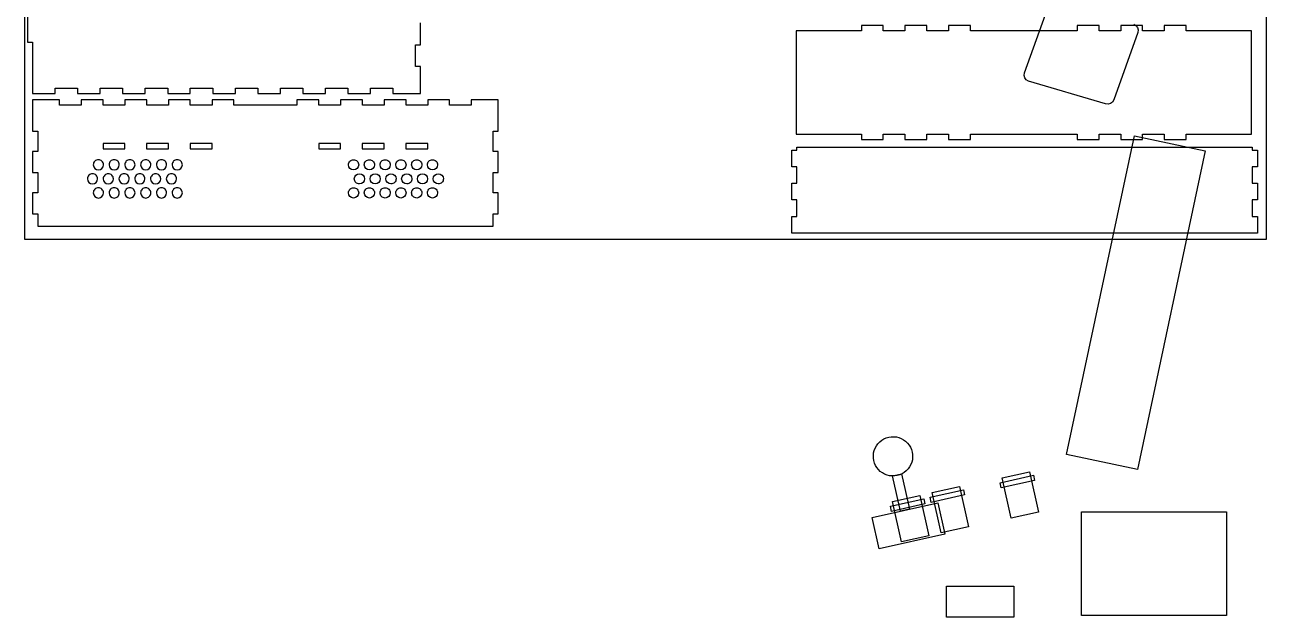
# Model space of a CAD drawing. Extents: x 10 to 3877, y -272 to 1728.
# Drawn here: x 10 to 1210, y -272 to 301 of the extents above; entities that cross this region are included whole.
import ezdxf

# ---------------------------------------------------------------- set-up
doc = ezdxf.new("R2010")
doc.units = 0
doc.layers.add('Calque_1', color=7, linetype='CONTINUOUS')

msp = doc.modelspace()

# ---------------------------------------------------------------- linework, layer by layer
at = {"layer": 'Calque_1', "color": 3}
for p, q in [((10.250001, 93.030108), (10.250001, 692.530124)), ((1209.750017, 692.530124), (1209.750017, 93.030108)), ((1209.750017, 93.030108), (10.250001, 93.030108))]:
    msp.add_line(p, q, dxfattribs=at)
at = {"layer": 'Calque_1', "color": 7}
for p, q in [((12.747639, 328.226198), (12.747639, 283.670674)), ((976.305027, 254.148122), (1002.16225, 327.055273)), ((392.728852, 281.342341), (392.728852, 302.4877)), ((776.537568, 294.757605), (755.534943, 294.757605)), ((755.534943, 294.757605), (755.534943, 294.757605)), ((755.534943, 294.757605), (755.534943, 274.707635)), ((797.690181, 294.757605), (776.537568, 294.757605)), ((776.537568, 294.757605), (776.537568, 294.757605)), ((818.642783, 294.757633), (797.690181, 294.757605)), ((797.690181, 294.757605), (797.690181, 294.757605)), ((839.795423, 299.757623), (818.642783, 299.757623)), ((818.642783, 299.757623), (818.642783, 294.757633)), ((839.795423, 294.757605), (839.795423, 299.757623)), ((860.748053, 294.757633), (839.795423, 294.757605)), ((881.900666, 299.757623), (860.748053, 299.757623)), ((860.748053, 299.757623), (860.748053, 294.757633)), ((881.900666, 294.757605), (881.900666, 299.757623)), ((902.853352, 294.757633), (881.900666, 294.757605)), ((924.005965, 299.757623), (902.853352, 299.757623)), ((902.853352, 299.757623), (902.853352, 294.757633)), ((924.005936, 294.757605), (924.005965, 299.757623)), ((944.958566, 294.757605), (924.005936, 294.757605)), ((1006.111213, 294.757605), (944.958538, 294.757605)), ((944.958538, 294.757605), (944.958566, 294.757605)), ((1027.063871, 294.757605), (1006.111184, 294.757605)), ((1006.111184, 294.757605), (1006.111213, 294.757605)), ((1048.216483, 299.757623), (1027.063814, 299.757623)), ((1027.063814, 299.757623), (1027.063871, 294.757605)), ((1048.216455, 294.757605), (1048.216483, 299.757623)), ((1069.169141, 294.757605), (1048.216455, 294.757605)), ((1085.666082, 293.251537), (1062.525384, 228.003913)), ((1090.321726, 299.757623), (1069.169113, 299.757623)), ((1069.169113, 299.757623), (1069.169141, 294.757605)), ((1090.321726, 294.757605), (1090.321726, 299.757623)), ((1111.274356, 294.757605), (1090.321726, 294.757605)), ((1132.426968, 299.757623), (1111.274327, 299.757623)), ((1111.274327, 299.757623), (1111.274356, 294.757605)), ((1132.426968, 294.757605), (1132.426968, 299.757623)), ((1153.379598, 294.757605), (1132.426968, 294.757605)), ((1174.532239, 294.757605), (1153.379598, 294.757605)), ((1153.379598, 294.757605), (1153.379598, 294.757605)), ((1174.532267, 294.757605), (1174.532239, 294.757605)), ((1195.534794, 294.757605), (1174.532267, 294.757605)), ((1195.534794, 274.707635), (1195.534794, 294.757605)), ((1195.534794, 294.757605), (1195.534794, 294.757605)), ((12.747639, 283.670674), (17.742973, 283.670674)), ((17.742973, 283.670674), (17.742973, 239.284483)), ((387.733603, 260.387566), (387.733603, 281.342341)), ((387.733603, 281.342341), (392.728852, 281.342341)), ((755.534943, 274.707635), (755.534943, 274.707663)), ((755.534943, 274.707663), (755.534943, 254.807609)), ((1195.534794, 254.807609), (1195.534794, 274.707663)), ((1195.534794, 274.707663), (1195.534794, 274.707635)), ((392.728852, 260.387566), (387.733603, 260.387566)), ((392.728852, 234.289206), (392.728852, 260.387566)), ((755.534943, 254.807609), (755.534943, 254.807609)), ((755.534943, 254.807609), (755.534943, 234.707657)), ((1195.534794, 234.707657), (1195.534794, 254.807609)), ((1195.534794, 254.807609), (1195.534794, 254.807609)), ((1054.454231, 224.158932), (980.150009, 246.076969)), ((17.742973, 239.284483), (17.742973, 234.289206)), ((17.742973, 234.289206), (39.544499, 234.289206)), ((17.742976, 227.939209), (17.742976, 197.889202)), ((39.544499, 234.289206), (39.544499, 239.284483)), ((39.544499, 239.284483), (61.218969, 239.284483)), ((43.845597, 222.939191), (43.845597, 227.939237)), ((61.218969, 239.284483), (61.218969, 234.289206)), ((61.218969, 234.289206), (83.084023, 234.289206)), ((85.950896, 227.939265), (64.798227, 227.939209)), ((64.798227, 227.939209), (64.798227, 222.939247)), ((83.084023, 234.289206), (83.084023, 239.284483)), ((83.084023, 239.284483), (104.758493, 239.284483)), ((85.950896, 222.939134), (85.950896, 227.939265)), ((104.758493, 239.284483), (104.758493, 234.289206)), ((104.758493, 234.289206), (126.60238, 234.289206)), ((128.056166, 227.939209), (106.903469, 227.939153)), ((106.903469, 227.939153), (106.903469, 222.939191)), ((126.60238, 234.289206), (126.60238, 239.284483)), ((126.60238, 239.284483), (148.276878, 239.284483)), ((128.056138, 222.939219), (128.056166, 227.939209)), ((148.276878, 239.284483), (148.276878, 234.289206)), ((148.276878, 234.289206), (170.141876, 234.289206)), ((170.161409, 227.939181), (149.008796, 227.939209)), ((149.008796, 227.939209), (149.008796, 222.939219)), ((170.141876, 234.289206), (170.141876, 239.284483)), ((170.141876, 239.284483), (191.816374, 239.284483)), ((170.161352, 222.939134), (170.161409, 227.939181)), ((212.266651, 227.939181), (191.113926, 227.939181)), ((191.113926, 227.939181), (191.114067, 222.939191)), ((191.816374, 239.284483), (191.816374, 234.289206)), ((191.816374, 234.289206), (213.660205, 234.289206)), ((212.266651, 222.939134), (212.266651, 227.939181)), ((213.660205, 234.289206), (213.660205, 239.284483)), ((213.660205, 239.284483), (235.334731, 239.284483)), ((235.334731, 239.284483), (235.334731, 234.289206)), ((235.334731, 234.289206), (257.199729, 234.289206)), ((257.199729, 234.289206), (257.199729, 239.284483)), ((257.199729, 239.284483), (278.874227, 239.284483)), ((294.371899, 227.939181), (273.219258, 227.939181)), ((273.219258, 227.939181), (273.219343, 222.939191)), ((278.874227, 239.284483), (278.874227, 234.289206)), ((278.874227, 234.289206), (300.739222, 234.289206)), ((294.371927, 222.939162), (294.371899, 227.939181)), ((300.739222, 234.289206), (300.739222, 239.284483)), ((300.739222, 239.284483), (322.392582, 239.284483)), ((315.324585, 227.939181), (315.324529, 222.939134)), ((336.477226, 227.939237), (315.324585, 227.939181)), ((322.392582, 239.284483), (322.392582, 234.289206)), ((322.392582, 234.289206), (344.257551, 234.289206)), ((336.477226, 222.939162), (336.477226, 227.939237)), ((344.257551, 234.289206), (344.257551, 239.284483)), ((344.257551, 239.284483), (365.932077, 239.284483)), ((357.429828, 227.939209), (357.4298, 222.939162)), ((378.582412, 227.939209), (357.429828, 227.939209)), ((365.932077, 239.284483), (365.932077, 234.289206)), ((365.932077, 234.289206), (392.728852, 234.289206)), ((378.582384, 222.939162), (378.582412, 227.939209)), ((420.687711, 227.939181), (399.535098, 227.939153)), ((399.535098, 227.939153), (399.535127, 222.939162)), ((420.687683, 222.939162), (420.687711, 227.939181)), ((441.640313, 227.939153), (441.640284, 222.939162)), ((467.743018, 197.889259), (467.74299, 227.939181)), ((755.534943, 234.707657), (755.534943, 234.707601)), ((755.534943, 234.707601), (755.534943, 214.807632)), ((1195.534794, 234.707601), (1195.534794, 234.707657)), ((1195.534794, 214.807603), (1195.534794, 234.707601)), ((64.798227, 222.939247), (43.845597, 222.939191)), ((106.903469, 222.939191), (85.950896, 222.939134)), ((149.008796, 222.939219), (128.056138, 222.939219)), ((191.114067, 222.939191), (170.161352, 222.939134)), ((273.219343, 222.939191), (212.266651, 222.939134)), ((315.324529, 222.939134), (294.371927, 222.939162)), ((357.4298, 222.939162), (336.477226, 222.939162)), ((399.535127, 222.939162), (378.582384, 222.939162)), ((441.640284, 222.939162), (420.687683, 222.939162)), ((755.534943, 214.807632), (755.534943, 214.807603)), ((755.534943, 214.807603), (755.534943, 194.757633)), ((1195.534794, 194.757605), (1195.534794, 214.807632)), ((1195.534794, 214.807632), (1195.534794, 214.807603)), ((17.742976, 197.889202), (22.742938, 197.88923)), ((22.742938, 197.88923), (22.743022, 177.989233)), ((462.742944, 177.989261), (462.742972, 197.88923)), ((462.742972, 197.88923), (467.743018, 197.889259)), ((755.534943, 194.757633), (755.534943, 194.757633)), ((755.534943, 194.757633), (776.53754, 194.757633)), ((776.53754, 194.757633), (776.537568, 194.757633)), ((776.537568, 194.757633), (797.690181, 194.757633)), ((797.690181, 194.757633), (797.690181, 194.757633)), ((797.690181, 194.757633), (818.642754, 194.757633)), ((818.642754, 194.757633), (818.642754, 189.757615)), ((839.795395, 194.757605), (860.748025, 194.757633)), ((839.795423, 189.757615), (839.795395, 194.757605)), ((860.748025, 194.757633), (860.748053, 189.757615)), ((881.900638, 189.757643), (881.900666, 194.757605)), ((881.900666, 194.757605), (902.853296, 194.757633)), ((902.853296, 194.757633), (902.853352, 189.757615)), ((924.005908, 189.757643), (924.005936, 194.757605)), ((924.005936, 194.757605), (944.95851, 194.757605)), ((944.95851, 194.757605), (944.958538, 194.757605)), ((944.958538, 194.757605), (1006.111128, 194.757605)), ((1006.111128, 194.757605), (1006.111184, 194.757605)), ((1006.111184, 194.757605), (1027.063786, 194.757605)), ((1016.882268, -114.760322), (1082.374451, 193.356171)), ((1027.063786, 194.757605), (1027.063814, 189.757615)), ((1048.216427, 189.757643), (1048.216455, 194.757605)), ((1048.216455, 194.757605), (1069.169085, 194.757605)), ((1069.169085, 194.757605), (1069.169113, 189.757615)), ((1082.374451, 193.356171), (1150.844783, 178.802353)), ((1090.321697, 189.757643), (1090.321726, 194.757605)), ((1090.321726, 194.757605), (1111.274299, 194.757605)), ((1111.274299, 194.757605), (1111.274327, 189.757615)), ((1132.426912, 189.757643), (1132.42694, 194.757605)), ((1132.42694, 194.757605), (1153.379542, 194.757605)), ((1153.379542, 194.757605), (1153.379542, 194.757605)), ((1153.379542, 194.757605), (1174.53221, 194.757605)), ((1174.53221, 194.757605), (1174.53221, 194.757605)), ((1174.53221, 194.757605), (1195.534794, 194.757605)), ((1195.534794, 194.757605), (1195.534794, 194.757605)), ((85.850848, 185.822085), (85.850791, 180.82201)), ((85.850791, 180.82201), (107.003489, 180.822039)), ((107.003489, 185.822085), (85.850848, 185.822085)), ((107.003489, 180.822039), (107.003489, 185.822085)), ((127.956118, 185.822085), (127.956147, 180.822039)), ((149.108731, 185.822029), (127.956118, 185.822085)), ((127.956147, 180.822039), (149.108731, 180.822067)), ((149.108731, 180.822067), (149.108731, 185.822029)), ((170.061389, 185.822057), (170.061417, 180.822067)), ((191.214002, 185.822029), (170.061389, 185.822057)), ((170.061417, 180.822067), (191.214002, 180.822095)), ((191.214002, 180.822095), (191.214002, 185.822029)), ((294.271851, 185.822057), (294.27188, 180.822067)), ((315.424492, 185.822057), (294.271851, 185.822057)), ((294.27188, 180.822067), (315.42452, 180.822095)), ((315.42452, 180.822095), (315.424492, 185.822057)), ((336.37715, 185.822057), (336.377207, 180.822067)), ((357.529706, 185.822057), (336.37715, 185.822057)), ((336.377207, 180.822067), (357.529706, 180.822095)), ((357.529706, 180.822095), (357.529706, 185.822057)), ((378.482336, 185.822057), (378.482364, 180.822067)), ((399.635033, 185.822057), (378.482336, 185.822057)), ((378.482364, 180.822067), (399.635005, 180.822095)), ((399.635005, 180.822095), (399.635033, 185.822057)), ((756.330341, 179.417783), (756.330341, 182.417805)), ((756.330341, 182.417805), (1196.330322, 182.417748)), ((818.642754, 189.757615), (839.795423, 189.757615)), ((860.748053, 189.757615), (881.900638, 189.757643)), ((902.853352, 189.757615), (924.005908, 189.757643)), ((1027.063814, 189.757615), (1048.216427, 189.757643)), ((1069.169113, 189.757615), (1090.321697, 189.757643)), ((1111.274327, 189.757615), (1132.426912, 189.757643)), ((1196.330322, 182.417748), (1196.330322, 179.417726)), ((22.743022, 177.989233), (17.742976, 177.989233)), ((17.742976, 177.989233), (17.742976, 157.889281)), ((467.742905, 177.989233), (462.742944, 177.989261)), ((467.74299, 157.889253), (467.742905, 177.989233)), ((751.330351, 163.317766), (751.330323, 179.417783)), ((751.330323, 179.417783), (756.330341, 179.417783)), ((1150.844783, 178.802353), (1085.352601, -129.31414)), ((1196.330322, 179.417726), (1201.330284, 179.417754)), ((1201.330284, 179.417754), (1201.330312, 163.317766)), ((17.742976, 157.889281), (22.742966, 157.889253)), ((22.742966, 157.889253), (22.742938, 137.989255)), ((76.389794, 165.260421), (76.389794, 165.260421)), ((91.636356, 165.260421), (91.636356, 165.260421)), ((106.88292, 165.260421), (106.88292, 165.260421)), ((122.129499, 165.260421), (122.129499, 165.260421)), ((137.376064, 165.260421), (137.376064, 165.260421)), ((152.622626, 165.260421), (152.622626, 165.260421)), ((332.863198, 165.260421), (332.863198, 165.260421)), ((348.10976, 165.260421), (348.10976, 165.260421)), ((363.356325, 165.260421), (363.356325, 165.260421)), ((378.602904, 165.260421), (378.602904, 165.260421)), ((393.849469, 165.260421), (393.849469, 165.260421)), ((409.096031, 165.260421), (409.096031, 165.260421)), ((462.742944, 137.989255), (462.743, 157.889253)), ((462.743, 157.889253), (467.74299, 157.889253)), ((756.330341, 163.317766), (751.330351, 163.317766)), ((756.330341, 147.417789), (756.330341, 163.317766)), ((1201.330312, 163.317766), (1196.330293, 163.317738)), ((1196.330293, 163.317738), (1196.330293, 147.417733)), ((70.745349, 151.670145), (70.745349, 151.670145)), ((85.991911, 151.670145), (85.991911, 151.670145)), ((101.238476, 151.670145), (101.238476, 151.670145)), ((116.485055, 151.670145), (116.485055, 151.670145)), ((131.73162, 151.670145), (131.73162, 151.670145)), ((146.978182, 151.670145), (146.978182, 151.670145)), ((338.507643, 151.670139), (338.507643, 151.670139)), ((353.754205, 151.670139), (353.754205, 151.670139)), ((369.00077, 151.670139), (369.00077, 151.670139)), ((384.247355, 151.670139), (384.247355, 151.670139)), ((399.493917, 151.670139), (399.493917, 151.670139)), ((414.740481, 151.670139), (414.740481, 151.670139)), ((751.330351, 147.417761), (756.330341, 147.417789)), ((751.330351, 131.317717), (751.330351, 147.417761)), ((1196.330293, 147.417733), (1201.330312, 147.417761)), ((1201.330312, 147.417761), (1201.330284, 131.317717)), ((17.742976, 137.989227), (17.742919, 117.939257)), ((22.742938, 137.989255), (17.742976, 137.989227)), ((76.389794, 138.079914), (76.389794, 138.079914)), ((91.636356, 138.079914), (91.636356, 138.079914)), ((106.88292, 138.079914), (106.88292, 138.079914)), ((122.129499, 138.079914), (122.129499, 138.079914)), ((137.376064, 138.079914), (137.376064, 138.079914)), ((152.622626, 138.079914), (152.622626, 138.079914)), ((332.863198, 138.079914), (332.863198, 138.079914)), ((348.10976, 138.079914), (348.10976, 138.079914)), ((363.356325, 138.079914), (363.356325, 138.079914)), ((378.602904, 138.079914), (378.602904, 138.079914)), ((393.849469, 138.079914), (393.849469, 138.079914)), ((409.096031, 138.079914), (409.096031, 138.079914)), ((467.74299, 137.989255), (462.742944, 137.989255)), ((467.74299, 117.939257), (467.74299, 137.989255)), ((756.330341, 131.317745), (751.330351, 131.317717)), ((756.330341, 115.417768), (756.330341, 131.317745)), ((1196.330322, 131.317717), (1196.330293, 115.41774)), ((1201.330284, 131.317717), (1196.330322, 131.317717)), ((17.742919, 117.939257), (22.742994, 117.939257)), ((22.742994, 117.939257), (22.742994, 105.939252)), ((462.742972, 117.939285), (467.74299, 117.939257)), ((462.742972, 105.939281), (462.742972, 117.939285)), ((751.330323, 99.317752), (751.330351, 115.41774)), ((751.330351, 115.41774), (756.330341, 115.417768)), ((1196.330293, 115.41774), (1201.330284, 115.41774)), ((1201.330284, 115.41774), (1201.330312, 99.317695)), ((22.742994, 105.939252), (462.742972, 105.939281)), ((756.330369, 99.317723), (751.330323, 99.317752)), ((1196.330293, 99.317723), (756.330369, 99.317723)), ((1201.330312, 99.317695), (1196.330293, 99.317723)), ((867.69298, -112.419244), (867.69298, -112.419244)), ((1085.352601, -129.31414), (1016.882268, -114.760322)), ((954.702588, -137.333223), (981.06258, -131.489354)), ((981.06258, -131.489354), (989.720165, -170.541194)), ((848.693326, -135.292679), (857.47999, -133.344723)), ((856.268713, -169.463041), (848.693326, -135.292679)), ((857.47999, -133.344723), (865.055377, -167.515085)), ((952.668094, -142.016894), (984.885862, -134.874386)), ((953.750292, -146.898374), (952.668094, -142.016894)), ((985.96806, -139.755867), (953.750292, -146.898374)), ((963.360172, -176.385064), (954.702588, -137.333223)), ((984.885862, -134.874386), (985.96806, -139.755867)), ((848.790489, -160.174876), (875.150482, -154.331006)), ((875.150482, -154.331006), (883.808066, -193.382846)), ((885.012233, -156.156507), (917.230001, -149.014)), ((918.312199, -153.89548), (886.094431, -161.037988)), ((887.046726, -151.472837), (913.406718, -145.628967)), ((895.704311, -190.524677), (887.046726, -151.472837)), ((913.406718, -145.628967), (922.064303, -184.680808)), ((917.230001, -149.014), (918.312199, -153.89548)), ((828.93872, -175.551755), (892.397962, -161.48318)), ((846.755996, -164.858546), (878.973764, -157.716039)), ((847.838194, -169.740026), (846.755996, -164.858546)), ((880.055962, -162.597519), (847.838194, -169.740026)), ((857.448074, -199.226716), (848.790489, -160.174876)), ((865.055377, -167.515085), (856.268713, -169.463041)), ((878.973764, -157.716039), (880.055962, -162.597519)), ((886.094431, -161.037988), (885.012233, -156.156507)), ((892.397962, -161.48318), (899.10759, -191.748357)), ((835.648349, -205.816932), (828.93872, -175.551755)), ((989.720165, -170.541194), (963.360172, -176.385064)), ((1031.306715, -170.276687), (1171.306718, -170.276687)), ((1031.306715, -270.276692), (1031.306715, -170.276687)), ((1171.306718, -170.276687), (1171.306718, -270.276692)), ((899.10759, -191.748357), (835.648349, -205.816932)), ((922.064303, -184.680808), (895.704311, -190.524677)), ((883.808066, -193.382846), (857.448074, -199.226716)), ((900.964439, -241.994712), (965.96444, -241.994712)), ((900.964439, -271.994712), (900.964439, -241.994712)), ((965.96444, -241.994712), (965.96444, -271.994712)), ((965.96444, -271.994712), (900.964439, -271.994712)), ((1171.306718, -270.276692), (1031.306715, -270.276692))]:
    msp.add_line(p, q, dxfattribs=at)
for points in [[(1081.8211, 301.322691), (1085.057921, 299.985348), (1086.836731, 296.552307), (1085.666082, 293.251537)], [(980.150009, 246.076969), (976.790886, 247.067831), (975.134377, 250.847352), (976.305027, 254.148122)], [(43.845597, 227.939237), (35.144798, 227.939209), (26.443746, 227.939209), (17.742976, 227.939209)], [(467.74299, 227.939181), (459.042079, 227.939209), (450.341252, 227.939209), (441.640313, 227.939153)], [(1062.525384, 228.003913), (1061.354734, 224.703143), (1057.813352, 223.168066), (1054.454231, 224.158932)], [(77.833996, 168.747054), (76.909285, 167.822341), (76.38979, 166.568161), (76.389794, 165.260421)], [(81.320625, 170.191266), (80.012885, 170.191266), (78.758707, 169.671767), (77.833996, 168.747054)], [(84.807254, 168.747054), (83.882544, 169.671767), (82.628365, 170.191266), (81.320625, 170.191266)], [(86.251457, 165.260421), (86.25146, 166.568161), (85.731965, 167.822341), (84.807254, 168.747054)], [(93.080558, 168.747054), (92.155847, 167.822341), (91.636352, 166.568161), (91.636356, 165.260421)], [(96.567187, 170.191266), (95.259447, 170.191266), (94.005269, 169.671767), (93.080558, 168.747054)], [(100.053818, 168.747055), (99.129107, 169.671768), (97.874928, 170.191267), (96.567187, 170.191266)], [(101.498022, 165.260421), (101.498025, 166.568161), (100.978529, 167.822341), (100.053818, 168.747055)], [(108.327123, 168.747054), (107.402412, 167.822341), (106.882917, 166.568161), (106.88292, 165.260421)], [(111.813752, 170.191266), (110.506012, 170.191266), (109.251834, 169.671767), (108.327123, 168.747054)], [(115.300381, 168.747054), (114.375671, 169.671767), (113.121492, 170.191266), (111.813752, 170.191266)], [(116.744584, 165.260421), (116.744587, 166.568161), (116.225092, 167.822341), (115.300381, 168.747054)], [(123.573702, 168.747054), (122.648991, 167.822341), (122.129496, 166.568161), (122.129499, 165.260421)], [(127.060331, 170.191266), (125.752591, 170.191266), (124.498412, 169.671767), (123.573702, 168.747054)], [(130.546962, 168.747055), (129.622251, 169.671768), (128.368072, 170.191267), (127.060331, 170.191266)], [(131.991165, 165.260421), (131.991169, 166.568161), (131.471673, 167.822341), (130.546962, 168.747055)], [(138.820267, 168.747054), (137.895556, 167.822341), (137.376061, 166.568161), (137.376064, 165.260421)], [(142.306896, 170.191266), (140.999156, 170.191266), (139.744977, 169.671767), (138.820267, 168.747054)], [(145.793525, 168.747054), (144.868814, 169.671767), (143.614636, 170.191266), (142.306896, 170.191266)], [(147.237727, 165.260421), (147.237731, 166.568161), (146.718236, 167.822341), (145.793525, 168.747054)], [(154.066829, 168.747054), (153.142118, 167.822341), (152.622623, 166.568161), (152.622626, 165.260421)], [(157.553458, 170.191266), (156.245718, 170.191266), (154.991539, 169.671767), (154.066829, 168.747054)], [(161.040087, 168.747054), (160.115376, 169.671767), (158.861198, 170.191266), (157.553458, 170.191266)], [(162.48429, 165.260421), (162.484293, 166.568161), (161.964798, 167.822341), (161.040087, 168.747054)], [(323.001535, 165.260421), (323.001532, 166.568161), (323.521027, 167.822341), (324.445738, 168.747054)], [(324.445738, 168.747054), (325.370448, 169.671768), (326.624627, 170.191267), (327.932367, 170.191267)], [(327.932367, 170.191267), (329.240107, 170.191267), (330.494285, 169.671768), (331.418996, 168.747054)], [(331.418996, 168.747054), (332.343707, 167.822341), (332.863202, 166.568161), (332.863198, 165.260421)], [(338.248097, 165.260421), (338.248094, 166.568161), (338.767589, 167.822341), (339.6923, 168.747054)], [(339.6923, 168.747054), (340.61701, 169.671768), (341.871189, 170.191267), (343.178929, 170.191267)], [(343.178929, 170.191267), (344.486669, 170.191267), (345.740847, 169.671768), (346.665558, 168.747054)], [(346.665558, 168.747054), (347.590269, 167.822341), (348.109764, 166.568161), (348.10976, 165.260421)], [(353.494659, 165.260421), (353.494656, 166.568162), (354.014151, 167.822342), (354.938863, 168.747055)], [(354.938863, 168.747055), (355.863574, 169.671769), (357.117753, 170.191267), (358.425494, 170.191267)], [(358.425494, 170.191267), (359.733234, 170.191267), (360.987412, 169.671768), (361.912123, 168.747054)], [(361.912123, 168.747054), (362.836834, 167.822341), (363.356329, 166.568161), (363.356325, 165.260421)], [(368.741241, 165.260421), (368.741238, 166.568161), (369.260733, 167.822341), (370.185444, 168.747054)], [(370.185444, 168.747054), (371.110154, 169.671768), (372.364333, 170.191267), (373.672073, 170.191267)], [(373.672073, 170.191267), (374.979813, 170.191267), (376.233991, 169.671768), (377.158702, 168.747054)], [(377.158702, 168.747054), (378.083413, 167.822341), (378.602908, 166.568161), (378.602904, 165.260421)], [(383.987803, 165.260421), (383.9878, 166.568162), (384.507295, 167.822342), (385.432007, 168.747055)], [(385.432007, 168.747055), (386.356718, 169.671769), (387.610897, 170.191267), (388.918638, 170.191267)], [(388.918638, 170.191267), (390.226378, 170.191267), (391.480556, 169.671768), (392.405267, 168.747054)], [(392.405267, 168.747054), (393.329977, 167.822341), (393.849473, 166.568161), (393.849469, 165.260421)], [(399.234368, 165.260421), (399.234365, 166.568161), (399.75386, 167.822341), (400.67857, 168.747054)], [(400.67857, 168.747054), (401.603281, 169.671768), (402.857459, 170.191267), (404.1652, 170.191267)], [(404.1652, 170.191267), (405.47294, 170.191267), (406.727118, 169.671768), (407.651829, 168.747054)], [(407.651829, 168.747054), (408.576539, 167.822341), (409.096035, 166.568161), (409.096031, 165.260421)], [(75.676181, 156.60099), (74.36844, 156.60099), (73.114262, 156.081491), (72.189551, 155.156778)], [(79.16281, 155.156778), (78.238099, 156.081491), (76.983921, 156.60099), (75.676181, 156.60099)], [(76.389794, 165.260421), (76.389802, 162.537203), (78.597408, 160.329604), (81.320625, 160.329603)], [(81.320625, 160.329603), (84.043842, 160.329604), (86.251448, 162.537203), (86.251457, 165.260421)], [(90.922743, 156.60099), (89.615002, 156.60099), (88.360824, 156.081491), (87.436113, 155.156778)], [(94.409374, 155.156779), (93.484662, 156.081492), (92.230483, 156.600991), (90.922743, 156.60099)], [(91.636356, 165.260421), (91.636364, 162.537203), (93.84397, 160.329604), (96.567187, 160.329603)], [(96.567187, 160.329603), (99.290406, 160.329602), (101.498013, 162.537202), (101.498022, 165.260421)], [(106.169307, 156.60099), (104.861567, 156.60099), (103.607389, 156.081491), (102.682678, 155.156778)], [(109.655937, 155.156778), (108.731226, 156.081491), (107.477048, 156.60099), (106.169307, 156.60099)], [(106.88292, 165.260421), (106.882929, 162.537203), (109.090535, 160.329604), (111.813752, 160.329603)], [(111.813752, 160.329603), (114.536969, 160.329604), (116.744575, 162.537203), (116.744584, 165.260421)], [(121.415886, 156.60099), (120.108146, 156.60099), (118.853968, 156.081491), (117.929257, 155.156778)], [(124.902517, 155.156779), (123.977806, 156.081492), (122.723627, 156.600991), (121.415886, 156.60099)], [(122.129499, 165.260421), (122.129508, 162.537203), (124.337114, 160.329604), (127.060331, 160.329603)], [(127.060331, 160.329603), (129.78355, 160.329602), (131.991157, 162.537202), (131.991165, 165.260421)], [(136.662451, 156.60099), (135.354711, 156.60099), (134.100533, 156.081491), (133.175822, 155.156778)], [(140.14908, 155.156778), (139.22437, 156.081491), (137.970192, 156.60099), (136.662451, 156.60099)], [(137.376064, 165.260421), (137.376073, 162.537203), (139.583679, 160.329604), (142.306896, 160.329603)], [(142.306896, 160.329603), (145.030113, 160.329604), (147.237719, 162.537203), (147.237727, 165.260421)], [(151.909013, 156.60099), (150.601273, 156.60099), (149.347095, 156.081491), (148.422384, 155.156778)], [(155.395643, 155.156778), (154.470932, 156.081491), (153.216754, 156.60099), (151.909013, 156.60099)], [(152.622626, 165.260421), (152.622635, 162.537203), (154.830241, 160.329604), (157.553458, 160.329603)], [(157.553458, 160.329603), (160.276675, 160.329604), (162.484281, 162.537203), (162.48429, 165.260421)], [(327.932367, 160.329604), (325.209149, 160.329604), (323.001544, 162.537204), (323.001535, 165.260421)], [(332.863198, 165.260421), (332.86319, 162.537204), (330.655584, 160.329604), (327.932367, 160.329604)], [(328.645977, 151.670139), (328.645979, 154.393362), (330.853589, 156.600969), (333.576811, 156.600968)], [(333.576811, 156.600968), (336.300033, 156.600967), (338.507641, 154.393361), (338.507643, 151.670139)], [(343.178929, 160.329604), (340.455711, 160.329604), (338.248106, 162.537204), (338.248097, 165.260421)], [(348.10976, 165.260421), (348.109752, 162.537204), (345.902146, 160.329604), (343.178929, 160.329604)], [(343.892542, 151.670139), (343.892544, 154.393361), (346.100152, 156.600967), (348.823373, 156.600968)], [(348.823373, 156.600968), (351.546595, 156.600967), (353.754203, 154.393361), (353.754205, 151.670139)], [(358.425494, 160.329604), (355.702275, 160.329603), (353.494668, 162.537203), (353.494659, 165.260421)], [(363.356325, 165.260421), (363.356317, 162.537204), (361.148711, 160.329604), (358.425494, 160.329604)], [(359.139104, 151.670139), (359.139106, 154.393361), (361.346714, 156.600967), (364.069936, 156.600968)], [(364.069936, 156.600968), (366.793158, 156.600969), (369.000768, 154.393362), (369.00077, 151.670139)], [(373.672073, 160.329604), (370.948855, 160.329604), (368.741249, 162.537204), (368.741241, 165.260421)], [(378.602904, 165.260421), (378.602896, 162.537204), (376.39529, 160.329604), (373.672073, 160.329604)], [(374.385689, 151.670139), (374.385691, 154.393361), (376.593298, 156.600967), (379.31652, 156.600968)], [(379.31652, 156.600968), (382.039743, 156.600969), (384.247352, 154.393362), (384.247355, 151.670139)], [(388.918638, 160.329604), (386.195419, 160.329603), (383.987811, 162.537203), (383.987803, 165.260421)], [(393.849469, 165.260421), (393.849461, 162.537204), (391.641855, 160.329604), (388.918638, 160.329604)], [(389.632253, 151.670139), (389.632255, 154.393361), (391.839863, 156.600967), (394.563085, 156.600968)], [(394.563085, 156.600968), (397.286307, 156.600967), (399.493915, 154.393361), (399.493917, 151.670139)], [(404.1652, 160.329604), (401.441982, 160.329604), (399.234376, 162.537204), (399.234368, 165.260421)], [(409.096031, 165.260421), (409.096023, 162.537204), (406.888417, 160.329604), (404.1652, 160.329604)], [(404.878815, 151.670139), (404.878818, 154.393361), (407.086425, 156.600967), (409.809647, 156.600968)], [(409.809647, 156.600968), (412.53287, 156.600969), (414.740479, 154.393362), (414.740481, 151.670139)], [(72.189551, 155.156778), (71.264841, 154.232065), (70.745345, 152.977885), (70.745349, 151.670145)], [(70.745349, 151.670145), (70.745357, 148.946927), (72.952963, 146.739328), (75.676181, 146.739327)], [(75.676181, 146.739327), (78.399398, 146.739328), (80.607004, 148.946927), (80.607012, 151.670145)], [(80.607012, 151.670145), (80.607016, 152.977885), (80.08752, 154.232065), (79.16281, 155.156778)], [(87.436113, 155.156778), (86.511403, 154.232065), (85.991907, 152.977885), (85.991911, 151.670145)], [(85.991911, 151.670145), (85.991919, 148.946927), (88.199525, 146.739328), (90.922743, 146.739327)], [(90.922743, 146.739327), (93.645961, 146.739326), (95.853569, 148.946926), (95.853577, 151.670145)], [(95.853577, 151.670145), (95.85358, 152.977885), (95.334085, 154.232065), (94.409374, 155.156779)], [(102.682678, 155.156778), (101.757968, 154.232065), (101.238472, 152.977885), (101.238476, 151.670145)], [(101.238476, 151.670145), (101.238484, 148.946927), (103.44609, 146.739328), (106.169307, 146.739327)], [(106.169307, 146.739327), (108.892525, 146.739328), (111.100131, 148.946927), (111.100139, 151.670145)], [(111.100139, 151.670145), (111.100143, 152.977885), (110.580647, 154.232065), (109.655937, 155.156778)], [(117.929257, 155.156778), (117.004547, 154.232065), (116.485051, 152.977885), (116.485055, 151.670145)], [(116.485055, 151.670145), (116.485063, 148.946927), (118.692669, 146.739328), (121.415886, 146.739327)], [(121.415886, 146.739327), (124.139105, 146.739326), (126.346713, 148.946926), (126.346721, 151.670145)], [(126.346721, 151.670145), (126.346724, 152.977885), (125.827229, 154.232065), (124.902517, 155.156779)], [(133.175822, 155.156778), (132.251111, 154.232065), (131.731616, 152.977885), (131.73162, 151.670145)], [(131.73162, 151.670145), (131.731628, 148.946927), (133.939234, 146.739328), (136.662451, 146.739327)], [(136.662451, 146.739327), (139.385669, 146.739328), (141.593275, 148.946927), (141.593283, 151.670145)], [(141.593283, 151.670145), (141.593286, 152.977885), (141.073791, 154.232065), (140.14908, 155.156778)], [(148.422384, 155.156778), (147.497674, 154.232065), (146.978178, 152.977885), (146.978182, 151.670145)], [(146.978182, 151.670145), (146.97819, 148.946927), (149.185796, 146.739328), (151.909013, 146.739327)], [(151.909013, 146.739327), (154.632231, 146.739328), (156.839837, 148.946927), (156.839845, 151.670145)], [(156.839845, 151.670145), (156.839848, 152.977885), (156.320353, 154.232065), (155.395643, 155.156778)], [(330.090185, 148.183514), (329.165475, 149.108224), (328.645977, 150.362401), (328.645977, 151.670139)], [(333.576811, 146.739307), (332.269073, 146.739307), (331.014896, 147.258803), (330.090185, 148.183514)], [(338.507643, 151.670139), (338.507643, 148.946916), (336.300034, 146.739308), (333.576811, 146.739307)], [(348.823373, 146.739307), (346.100151, 146.739308), (343.892542, 148.946916), (343.892542, 151.670139)], [(353.754205, 151.670139), (353.754205, 148.946916), (351.546596, 146.739308), (348.823373, 146.739307)], [(364.069936, 146.739307), (361.346713, 146.739308), (359.139104, 148.946916), (359.139104, 151.670139)], [(367.556562, 148.183514), (366.631851, 147.258803), (365.377674, 146.739307), (364.069936, 146.739307)], [(369.00077, 151.670139), (369.00077, 150.362401), (368.481272, 149.108224), (367.556562, 148.183514)], [(379.31652, 146.739307), (376.593297, 146.739308), (374.385689, 148.946916), (374.385689, 151.670139)], [(382.803146, 148.183514), (381.878435, 147.258803), (380.624258, 146.739307), (379.31652, 146.739307)], [(384.247355, 151.670139), (384.247354, 150.362401), (383.727857, 149.108224), (382.803146, 148.183514)], [(394.563085, 146.739307), (391.839862, 146.739308), (389.632254, 148.946916), (389.632253, 151.670139)], [(399.493917, 151.670139), (399.493916, 148.946916), (397.286308, 146.739308), (394.563085, 146.739307)], [(409.809647, 146.739307), (407.086424, 146.739308), (404.878816, 148.946916), (404.878815, 151.670139)], [(413.296273, 148.183514), (412.371562, 147.258803), (411.117385, 146.739307), (409.809647, 146.739307)], [(414.740481, 151.670139), (414.740481, 150.362401), (414.220984, 149.108224), (413.296273, 148.183514)], [(77.833998, 141.566543), (76.909287, 140.641831), (76.389792, 139.387653), (76.389794, 138.079914)], [(76.389794, 138.079914), (76.389794, 135.356691), (78.597402, 133.149083), (81.320625, 133.149082)], [(81.320625, 143.010754), (80.012886, 143.010753), (78.758708, 142.491255), (77.833998, 141.566543)], [(84.807252, 141.566543), (83.882542, 142.491255), (82.628364, 143.010753), (81.320625, 143.010754)], [(81.320625, 133.149082), (84.043848, 133.149083), (86.251456, 135.356691), (86.251457, 138.079914)], [(86.251457, 138.079914), (86.251459, 139.387653), (85.731963, 140.641831), (84.807252, 141.566543)], [(93.08056, 141.566543), (92.155849, 140.641831), (91.636354, 139.387653), (91.636356, 138.079914)], [(91.636356, 138.079914), (91.636356, 135.356691), (93.843964, 133.149083), (96.567187, 133.149082)], [(96.567187, 143.010754), (95.259448, 143.010753), (94.00527, 142.491255), (93.08056, 141.566543)], [(100.053816, 141.566544), (99.129105, 142.491257), (97.874927, 143.010754), (96.567187, 143.010754)], [(96.567187, 133.149082), (97.874925, 133.149082), (99.129102, 133.668578), (100.053813, 134.593288)], [(100.053813, 134.593288), (100.978524, 135.517999), (101.498021, 136.772175), (101.498022, 138.079914)], [(101.498022, 138.079914), (101.498024, 139.387653), (100.978527, 140.641832), (100.053816, 141.566544)], [(108.327125, 141.566543), (107.402414, 140.641831), (106.882918, 139.387653), (106.88292, 138.079914)], [(106.88292, 138.079914), (106.882921, 135.356691), (109.090529, 133.149083), (111.813752, 133.149082)], [(111.813752, 143.010754), (110.506013, 143.010753), (109.251835, 142.491255), (108.327125, 141.566543)], [(115.300379, 141.566543), (114.375669, 142.491255), (113.121491, 143.010753), (111.813752, 143.010754)], [(111.813752, 133.149082), (114.536975, 133.149083), (116.744583, 135.356691), (116.744584, 138.079914)], [(116.744584, 138.079914), (116.744586, 139.387653), (116.22509, 140.641831), (115.300379, 141.566543)], [(123.573704, 141.566543), (122.648993, 140.641831), (122.129497, 139.387653), (122.129499, 138.079914)], [(122.129499, 138.079914), (122.1295, 135.356691), (124.337108, 133.149083), (127.060331, 133.149082)], [(127.060331, 143.010754), (125.752592, 143.010753), (124.498414, 142.491255), (123.573704, 141.566543)], [(130.54696, 141.566544), (129.622249, 142.491257), (128.368071, 143.010754), (127.060331, 143.010754)], [(127.060331, 133.149082), (128.368069, 133.149082), (129.622246, 133.668578), (130.546957, 134.593288)], [(130.546957, 134.593288), (131.471668, 135.517999), (131.991165, 136.772175), (131.991165, 138.079914)], [(131.991165, 138.079914), (131.991167, 139.387653), (131.471671, 140.641832), (130.54696, 141.566544)], [(138.820269, 141.566543), (137.895558, 140.641831), (137.376062, 139.387653), (137.376064, 138.079914)], [(137.376064, 138.079914), (137.376065, 135.356691), (139.583673, 133.149083), (142.306896, 133.149082)], [(142.306896, 143.010754), (140.999157, 143.010753), (139.744979, 142.491255), (138.820269, 141.566543)], [(145.793523, 141.566543), (144.868813, 142.491255), (143.614635, 143.010753), (142.306896, 143.010754)], [(142.306896, 133.149082), (145.030119, 133.149083), (147.237727, 135.356691), (147.237727, 138.079914)], [(147.237727, 138.079914), (147.237729, 139.387653), (146.718234, 140.641831), (145.793523, 141.566543)], [(154.066831, 141.566543), (153.14212, 140.641831), (152.622624, 139.387653), (152.622626, 138.079914)], [(152.622626, 138.079914), (152.622627, 135.356691), (154.830235, 133.149083), (157.553458, 133.149082)], [(157.553458, 143.010754), (156.245719, 143.010753), (154.991541, 142.491255), (154.066831, 141.566543)], [(161.040085, 141.566543), (160.115375, 142.491255), (158.861197, 143.010753), (157.553458, 143.010754)], [(157.553458, 133.149082), (160.276681, 133.149083), (162.484289, 135.356691), (162.48429, 138.079914)], [(162.48429, 138.079914), (162.484292, 139.387653), (161.964796, 140.641831), (161.040085, 141.566543)], [(323.001535, 138.079914), (323.001533, 139.387653), (323.521029, 140.641832), (324.44574, 141.566544)], [(327.932367, 133.149083), (325.209144, 133.149083), (323.001536, 135.356691), (323.001535, 138.079914)], [(324.44574, 141.566544), (325.37045, 142.491256), (326.624628, 143.010754), (327.932367, 143.010754)], [(327.932367, 143.010754), (329.240106, 143.010754), (330.494284, 142.491256), (331.418994, 141.566544)], [(332.863198, 138.079914), (332.863198, 135.356691), (330.65559, 133.149083), (327.932367, 133.149083)], [(331.418994, 141.566544), (332.343704, 140.641832), (332.8632, 139.387653), (332.863198, 138.079914)], [(338.248097, 138.079914), (338.248095, 139.387653), (338.767591, 140.641832), (339.692302, 141.566544)], [(343.178929, 133.149083), (340.455706, 133.149083), (338.248098, 135.356691), (338.248097, 138.079914)], [(339.692302, 141.566544), (340.617012, 142.491256), (341.87119, 143.010754), (343.178929, 143.010754)], [(343.178929, 143.010754), (344.486668, 143.010754), (345.740846, 142.491256), (346.665556, 141.566544)], [(348.10976, 138.079914), (348.10976, 135.356691), (345.902152, 133.149083), (343.178929, 133.149083)], [(346.665556, 141.566544), (347.590267, 140.641832), (348.109762, 139.387653), (348.10976, 138.079914)], [(353.494659, 138.079914), (353.494657, 139.387654), (354.014154, 140.641833), (354.938865, 141.566545)], [(354.938868, 134.593289), (354.014157, 135.517999), (353.49466, 136.772176), (353.494659, 138.079914)], [(354.938865, 141.566545), (355.863576, 142.491257), (357.117754, 143.010755), (358.425494, 143.010754)], [(358.425494, 133.149083), (357.117755, 133.149082), (355.863579, 133.668579), (354.938868, 134.593289)], [(358.425494, 143.010754), (359.733233, 143.010754), (360.98741, 142.491256), (361.912121, 141.566544)], [(363.356325, 138.079914), (363.356325, 135.356691), (361.148717, 133.149083), (358.425494, 133.149083)], [(361.912121, 141.566544), (362.836831, 140.641832), (363.356327, 139.387653), (363.356325, 138.079914)], [(368.741241, 138.079914), (368.741239, 139.387653), (369.260735, 140.641832), (370.185446, 141.566544)], [(373.672073, 133.149083), (370.94885, 133.149083), (368.741242, 135.356691), (368.741241, 138.079914)], [(370.185446, 141.566544), (371.110156, 142.491256), (372.364333, 143.010754), (373.672073, 143.010754)], [(373.672073, 143.010754), (374.979812, 143.010754), (376.233989, 142.491256), (377.1587, 141.566544)], [(378.602904, 138.079914), (378.602904, 135.356691), (376.395296, 133.149083), (373.672073, 133.149083)], [(377.1587, 141.566544), (378.08341, 140.641832), (378.602906, 139.387653), (378.602904, 138.079914)], [(383.987803, 138.079914), (383.987801, 139.387654), (384.507297, 140.641833), (385.432009, 141.566545)], [(385.432012, 134.593289), (384.507301, 135.517999), (383.987803, 136.772176), (383.987803, 138.079914)], [(385.432009, 141.566545), (386.35672, 142.491257), (387.610898, 143.010755), (388.918638, 143.010754)], [(388.918638, 133.149083), (387.610899, 133.149082), (386.356722, 133.668579), (385.432012, 134.593289)], [(388.918638, 143.010754), (390.226377, 143.010754), (391.480554, 142.491256), (392.405265, 141.566544)], [(393.849469, 138.079914), (393.849469, 135.356691), (391.64186, 133.149083), (388.918638, 133.149083)], [(392.405265, 141.566544), (393.329975, 140.641832), (393.849471, 139.387653), (393.849469, 138.079914)], [(399.234368, 138.079914), (399.234366, 139.387653), (399.753862, 140.641832), (400.678572, 141.566544)], [(404.1652, 133.149083), (401.441977, 133.149083), (399.234369, 135.356691), (399.234368, 138.079914)], [(400.678572, 141.566544), (401.603283, 142.491256), (402.85746, 143.010754), (404.1652, 143.010754)], [(404.1652, 143.010754), (405.472939, 143.010754), (406.727116, 142.491256), (407.651827, 141.566544)], [(409.096031, 138.079914), (409.096031, 135.356691), (406.888423, 133.149083), (404.1652, 133.149083)], [(407.651827, 141.566544), (408.576537, 140.641832), (409.096033, 139.387653), (409.096031, 138.079914)], [(830.593729, -120.64395), (829.124526, -114.016807), (831.302466, -107.109264), (836.307139, -102.523326)], [(836.307139, -102.523326), (841.311812, -97.937389), (848.38289, -96.369768), (854.856765, -98.410973)], [(854.856765, -98.410973), (861.33064, -100.452178), (866.223777, -105.792101), (867.69298, -112.419244)], [(867.69298, -112.419244), (869.162182, -119.046387), (866.984242, -125.953929), (861.979569, -130.539867)], [(843.429944, -134.65222), (836.956068, -132.611015), (832.062931, -127.271093), (830.593729, -120.64395)], [(861.979569, -130.539867), (856.974896, -135.125805), (849.903819, -136.693425), (843.429944, -134.65222)]]:
    msp.add_open_spline(points, degree=3, dxfattribs=at)

doc.saveas('drawing.dxf')
